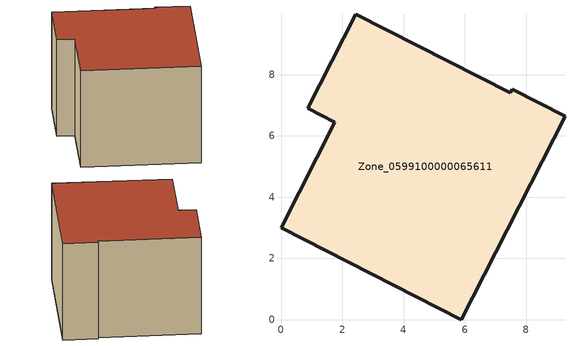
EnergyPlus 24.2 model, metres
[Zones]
Zone_0599100000065611
 floor ground (C_G): 7.55,7.53 9.27,6.65 5.89,0 0,3 1.75,6.45 0.87,6.9 2.44,9.97 7.48,7.41 z0
 wall outside (C_F): 5.89,0 9.27,6.65 7.55,7.53 7.48,7.41 2.44,9.97 0.87,6.9 1.75,6.45 0,3 5.89,0 z0:5.87
 roof outside (C_R): 9.27,6.65 7.55,7.53 7.48,7.41 2.44,9.97 0.87,6.9 1.75,6.45 0,3 5.89,0 z5.87
[BUILDING]
Pand.0599100000065611: North Axis=0; Terrain=City; Loads Convergence Tolerance Value=0.04; Temperature Convergence Tolerance Value=0.4; Solar Distribution=FullExterior; Maximum Number of Warmup Days=25; Minimum Number of Warmup Days=1
[Site:Location]
Rotterdam.The.Hague.AP_ZH_NLD Design_Conditions: Latitude=51.96; Longitude=4.45; Time Zone=1; Elevation=-4.5
[SITE:GROUNDTEMPERATURE:BUILDINGSURFACE]
18, 18, 18, 18, 18, 18, 18, 18, 18, 18, 18, 18
[MATERIAL] Thermal Absorptance=0.9; Solar Absorptance=0.7; Visible Absorptance=0.7
Name | Roughness | Thickness | Conductivity | Density | Specific Heat
G.TC.1975-1991 | MediumSmooth | 0.15 | 0.288461 | 540 | 1210
F.TC.1975-1991 | Rough | 0.3 | 0.230769 | 1920 | 840
R.TC.1975-1991 | MediumRough | 0.2 | 0.153846 | 1500 | 1000
[CONSTRUCTION]
C_G: G.TC.1975-1991
C_F: F.TC.1975-1991
C_R: R.TC.1975-1991
[ZONE]
Zone_0599100000065611: Type=1; Multiplier=1; Ceiling Height=Autocalculate; Volume=Autocalculate; Floor Area=autocalculate; Part of Total Floor Area=Yes
[ZONEINFILTRATION:DESIGNFLOWRATE]
Infil_Zone_0599100000065611: Zone or ZoneList or Space or SpaceList=Zone_0599100000065611; Schedule=AlwaysOn; Design Flow Rate Calculation Method=Flow/Area; Flow Rate per Floor Area=0.003; Constant Term Coefficient=1; Temperature Term Coefficient=0; Velocity Term Coefficient=0; Velocity Squared Term Coefficient=0
[HVACTEMPLATE:ZONE:IDEALLOADSAIRSYSTEM]
Zone_0599100000065611: Maximum Heating Supply Air Temperature=50; Minimum Cooling Supply Air Temperature=13; Maximum Heating Supply Air Humidity Ratio=0.0156; Minimum Cooling Supply Air Humidity Ratio=0.0077; Heating Limit=NoLimit; Cooling Limit=NoLimit; Dehumidification Control Type=ConstantSensibleHeatRatio; Cooling Sensible Heat Ratio=0.7; Dehumidification Setpoint=60; Humidification Control Type=None; Humidification Setpoint=30; Outdoor Air Method=None; Outdoor Air Flow Rate per Person=0.00944; Outdoor Air Flow Rate per Zone Floor Area=0; Outdoor Air Flow Rate per Zone=0; Demand Controlled Ventilation Type=None; Outdoor Air Economizer Type=NoEconomizer; Heat Recovery Type=None; Sensible Heat Recovery Effectiveness=0.7; Latent Heat Recovery Effectiveness=0.65
[ZONECONTROL:THERMOSTAT]
ThermostatControl_Zone_0599100000065611: Zone or ZoneList=Zone_0599100000065611; Control Type Schedule=DualSetpointControlType; Control 1=Thermostat_Zone_0599100000065611; Temperature Difference Between Cutout And Setpoint=0
[THERMOSTATSETPOINT:DUALSETPOINT]
Thermostat_Zone_0599100000065611: Heating Setpoint Temperature Schedule=HeatingSetpoint_Zone_0599100000065611; Cooling Setpoint Temperature Schedule=CoolingSetpoint_Zone_0599100000065611
[SCHEDULE:COMPACT]
HeatingSetpoint_Zone_0599100000065611: Through: 12/31, For: AllDays, Until: 24:00, 21
CoolingSetpoint_Zone_0599100000065611: Through: 12/31, For: AllDays, Until: 24:00, 24
DualSetpointControlType: Through: 12/31, For: AllDays, Until: 24:00, 4
AlwaysOn: Through: 12/31, For: AllDays, Until: 24:00, 1
